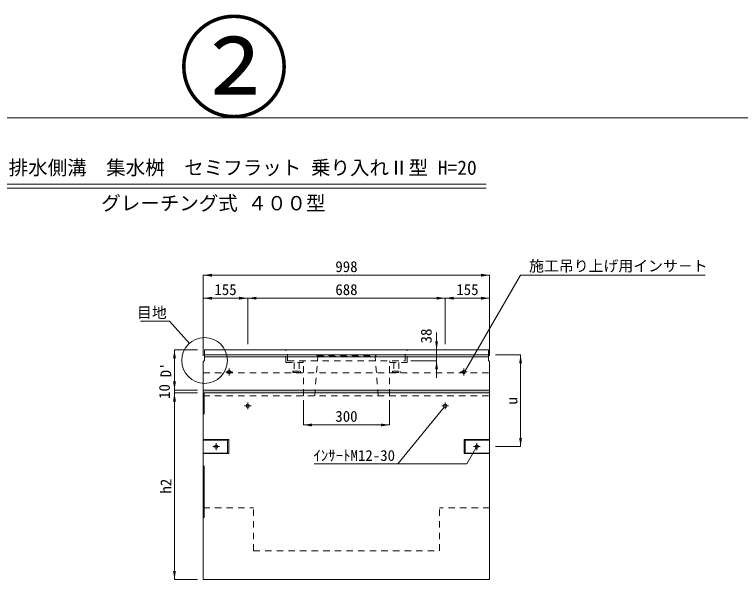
# Model space of a CAD drawing. Units: millimetres at full size. Extents: x -44570 to -19804, y 69050 to 91573.
# Drawn here: x -26760 to -24231, y 86507 to 88475 of the extents above; entities that cross this region are included whole.
import ezdxf
from ezdxf.enums import TextEntityAlignment as Align

# ---------------------------------------------------------------- set-up
doc = ezdxf.new("R2010")
doc.units = ezdxf.units.MM
doc.header["$LTSCALE"] = 30
for name, pattern in [('DASHED_SPACED', [12, 6, -6]), ('USER1', [1.35, 0.75, -0.6]), ('USER2', [28.575, 19.05, -3.175, 3.175, -3.175])]:
    doc.linetypes.add(name, pattern=pattern)
for name, color, linetype, lineweight in [('0_2', 7, 'Continuous', 20), ('側溝・本体', 7, 'Continuous', 20), ('寸法線', 7, 'Continuous', 9), ('本体', 2, 'Continuous', 9), ('枠', 5, 'Continuous', 5), ('ｲﾝｻｰﾄ', 3, 'USER1', 5), ('ｸﾞﾚｰﾁﾝｸﾞ', 7, 'Continuous', 5), ('ﾊｯﾁﾝｸﾞ', 7, 'Continuous', 5)]:
    doc.layers.add(name, color=color, linetype=linetype, lineweight=lineweight)
doc.layers.add('補助線', color=1, linetype='Continuous')
doc.styles.add('ＭＳ ゴシック', font='')
doc.styles.get('ＭＳ ゴシック').set_extended_font_data('MS Gothic')

# ---------------------------------------------------------------- blocks, each defined once
blk = doc.blocks.new('filled_arrow')
at = {"color": 0, "linetype": 'Continuous', "lineweight": -2}
blk.add_solid([(7.5, 1.25), (0, 0), (7.5, -1.25)], dxfattribs=at)

msp = doc.modelspace()

# ---------------------------------------------------------------- hatches: boundary and pattern name
at = {"layer": '寸法線'}
msp.add_hatch(color=256, dxfattribs=at).paths.add_polyline_path([(-25152.71, 86964.82), (-25153.68, 86963.65), (-25153.25, 86963.4)])
at = {"layer": 'ﾊｯﾁﾝｸﾞ'}
msp.add_hatch(color=8, dxfattribs=at).paths.add_polyline_path([(-25104.71, 87157.01), (-25104.71, 87167.01), (-26102.71, 87167.01), (-26102.71, 87157.01)])

# ---------------------------------------------------------------- linework, layer by layer
at = {"layer": '0_2'}
for p, q in [((-26999.52, 87884.9), (-25117.03, 87884.9)), ((-26999.52, 87869.9), (-25117.29, 87869.9))]:
    msp.add_line(p, q, dxfattribs=at)
at = {"layer": '0_2', "lineweight": 5}
msp.add_line((-26102.71, 86723.01), (-26099.71, 86723.01), dxfattribs=at)
at = {"layer": '側溝・本体', "linetype": 'DASHED_SPACED', "lineweight": 5}
msp.add_line((-26099.71, 86723.01), (-26099.71, 87157.01), dxfattribs=at)
at = {"layer": '寸法線'}
for p, q in [((-26102.71, 87567.01), (-25104.71, 87567.01)), ((-26102.71, 87286.02), (-26102.71, 87567.01)), ((-25104.71, 87286.02), (-25104.71, 87567.01)), ((-26102.71, 87487.01), (-25947.71, 87487.01)), ((-26102.71, 87286.02), (-26102.71, 87487.01)), ((-25947.71, 87487.01), (-25259.71, 87487.01)), ((-25947.71, 87327.01), (-25947.71, 87487.01)), ((-25947.71, 87327.01), (-25947.71, 87487.01)), ((-25259.71, 87487.01), (-25104.71, 87487.01)), ((-25259.71, 87327.01), (-25259.71, 87487.01)), ((-25259.71, 87327.01), (-25259.71, 87487.01)), ((-25104.71, 87286.02), (-25104.71, 87487.01)), ((-25289.67, 87209.02), (-25289.67, 87367.02)), ((-26203.02, 87307.01), (-26203.02, 87167.01)), ((-26122.71, 87307.01), (-26203.02, 87307.01)), ((-25379.71, 87307.02), (-25289.67, 87307.02)), ((-25084.71, 87290.01), (-24996.98, 87290.01)), ((-24996.98, 87290.01), (-24996.98, 86970.01)), ((-25379.71, 87269.02), (-25289.67, 87269.02)), ((-26203.02, 87227.01), (-26203.02, 87097.01)), ((-26122.71, 87167.01), (-26203.02, 87167.01)), ((-26122.71, 87167.01), (-26203.02, 87167.01)), ((-26203.02, 87157.01), (-26203.02, 86507.01)), ((-26122.71, 87157.01), (-26203.02, 87157.01)), ((-26122.71, 87157.01), (-26203.02, 87157.01)), ((-25753.71, 87132.02), (-25753.71, 87045.39)), ((-25453.71, 87132.02), (-25453.71, 87045.39)), ((-25753.71, 87045.39), (-25453.71, 87045.39)), ((-25084.71, 86970.01), (-24996.98, 86970.01)), ((-26122.71, 86507.01), (-26203.02, 86507.01))]:
    msp.add_line(p, q, dxfattribs=at)
at = {"layer": '寸法線', "linetype": 'USER2'}
for p, q in [((-26024.31, 87230.02), (-26001.11, 87230.02)), ((-26012.71, 87242.06), (-26012.71, 87217.98)), ((-25206.31, 87230.02), (-25183.11, 87230.02)), ((-25194.71, 87242.06), (-25194.71, 87217.98)), ((-25959.31, 87112.01), (-25936.11, 87112.01)), ((-25947.71, 87124.05), (-25947.71, 87099.97)), ((-25271.31, 87112.01), (-25248.11, 87112.01)), ((-25259.71, 87124.05), (-25259.71, 87099.97)), ((-26057.71, 86982.05), (-26057.71, 86957.97)), ((-25149.71, 86982.05), (-25149.71, 86957.97)), ((-26069.31, 86970.01), (-26046.11, 86970.01)), ((-25161.31, 86970.01), (-25138.11, 86970.01))]:
    msp.add_line(p, q, dxfattribs=at)
at = {"layer": '寸法線'}
for points in [[(-25190.12, 87233.88), (-24997.03, 87567.01), (-24353.22, 87567.01)], [(-26151.16, 87329.59), (-26219.98, 87407.01), (-26321.56, 87407.01)], [(-25263.5, 87107.37), (-25424.5, 86910.02), (-25715.72, 86910.02)], [(-25152.71, 86964.82), (-25184.75, 86910.02), (-25424.5, 86910.02)]]:
    msp.add_lwpolyline(points, dxfattribs=at)
msp.add_lwpolyline([(-25152.71, 86964.82), (-25153.68, 86963.65), (-25153.25, 86963.4)], close=True, dxfattribs=at)
msp.add_circle((-26098.21, 87270.02), 79.7, dxfattribs=at)
at = {"layer": '本体', "lineweight": 20}
for p, q in [((-26098.21, 87307.02), (-25109.21, 87307.02)), ((-26098.21, 87270.02), (-26098.21, 87307.02)), ((-25109.21, 87270.02), (-25109.21, 87307.02)), ((-26102.71, 87266.02), (-26098.21, 87270.02)), ((-26102.71, 86507.01), (-26102.71, 87266.02)), ((-25104.71, 87266.02), (-25109.21, 87270.02)), ((-25104.71, 86507.01), (-25104.71, 87266.02)), ((-26102.71, 86507.01), (-25104.71, 86507.01))]:
    msp.add_line(p, q, dxfattribs=at)
at = {"layer": '本体'}
for p, q in [((-26098.21, 87290.02), (-25109.21, 87290.02)), ((-26098.21, 87283.01), (-25109.21, 87283.01)), ((-26102.71, 87167.01), (-25104.71, 87167.01)), ((-26102.71, 87157.01), (-25104.71, 87157.01))]:
    msp.add_line(p, q, dxfattribs=at)
at = {"layer": '本体', "linetype": 'USER1'}
for p, q in [((-25714.22, 87147.02), (-25703.71, 87283.6)), ((-25706.72, 87286.87), (-25703.71, 87283.6)), ((-25706.72, 87286.87), (-25500.7, 87286.87)), ((-25703.71, 87283.6), (-25503.71, 87283.6)), ((-25500.7, 87286.87), (-25503.71, 87283.6)), ((-25493.2, 87147.02), (-25503.71, 87283.6)), ((-25753.71, 87147.02), (-25753.71, 87269.02)), ((-25453.71, 87147.02), (-25453.71, 87269.02)), ((-26102.71, 87227.02), (-25104.71, 87227.02)), ((-26102.71, 87147.02), (-25104.71, 87147.02)), ((-26102.71, 86757.01), (-25927.71, 86757.01)), ((-25927.71, 86607.01), (-25927.71, 86757.01)), ((-25104.71, 86757.01), (-25279.71, 86757.01)), ((-25279.71, 86607.01), (-25279.71, 86757.01)), ((-25927.71, 86607.01), (-25279.71, 86607.01))]:
    msp.add_line(p, q, dxfattribs=at)
at = {"layer": '本体', "color": 4, "lineweight": 5}
for p, q in [((-26102.71, 86994.51), (-26013.71, 86994.51)), ((-26102.71, 86992.51), (-26017.71, 86992.51)), ((-26017.71, 86992.51), (-26013.71, 86994.51)), ((-26017.71, 86992.51), (-26017.71, 86947.51)), ((-26013.71, 86994.51), (-26013.71, 86945.51)), ((-25104.71, 86994.51), (-25193.71, 86994.51)), ((-25189.71, 86992.51), (-25193.71, 86994.51)), ((-25193.71, 86994.51), (-25193.71, 86945.51)), ((-25104.71, 86992.51), (-25189.71, 86992.51)), ((-25189.71, 86992.51), (-25189.71, 86947.51)), ((-26017.71, 86947.51), (-26102.71, 86947.51)), ((-26013.71, 86945.51), (-26102.71, 86945.51)), ((-26017.71, 86947.51), (-26013.71, 86945.51)), ((-25189.71, 86947.51), (-25193.71, 86945.51)), ((-25193.71, 86945.51), (-25104.71, 86945.51)), ((-25189.71, 86947.51), (-25104.71, 86947.51))]:
    msp.add_line(p, q, dxfattribs=at)
at = {"layer": '枠', "lineweight": 20}
msp.add_line((-28795.67, 88115.96), (-23195.67, 88115.96), dxfattribs=at)
at = {"layer": 'ｲﾝｻｰﾄ'}
for p, q in [((-25785.97, 87263.02), (-25785.97, 87232.39)), ((-25768.47, 87263.02), (-25768.47, 87232.39)), ((-25438.97, 87263.02), (-25438.97, 87232.39)), ((-25421.47, 87263.02), (-25421.47, 87232.39)), ((-25790.34, 87232.39), (-25790.34, 87228.02)), ((-25790.34, 87232.39), (-25764.09, 87232.39)), ((-25764.09, 87232.39), (-25764.09, 87228.02)), ((-25443.34, 87232.39), (-25443.34, 87228.02)), ((-25443.34, 87232.39), (-25417.09, 87232.39)), ((-25417.09, 87232.39), (-25417.09, 87228.02)), ((-25790.34, 87228.02), (-25764.09, 87228.02)), ((-25443.34, 87228.02), (-25417.09, 87228.02))]:
    msp.add_line(p, q, dxfattribs=at)
at = {"layer": 'ｲﾝｻｰﾄ', "linetype": 'Continuous'}
for centre in [(-26012.71, 87230.02), (-25194.71, 87230.02), (-25947.71, 87112.01), (-25259.71, 87112.01), (-26057.71, 86970.01), (-25149.71, 86970.01)]:
    msp.add_circle(centre, 6, dxfattribs=at)
at = {"layer": 'ｸﾞﾚｰﾁﾝｸﾞ', "linetype": 'USER1', "lineweight": 9}
for p, q in [((-25814.71, 87263.02), (-25814.71, 87307.02)), ((-25808.71, 87269.02), (-25808.71, 87307.02)), ((-25398.71, 87269.02), (-25398.71, 87307.02)), ((-25392.71, 87263.02), (-25392.71, 87307.02)), ((-25814.71, 87263.02), (-25754.72, 87263.02)), ((-25808.71, 87269.02), (-25398.71, 87269.02)), ((-25754.72, 87269.02), (-25754.72, 87263.02)), ((-25452.72, 87269.02), (-25452.72, 87263.02)), ((-25452.72, 87263.02), (-25392.71, 87263.02))]:
    msp.add_line(p, q, dxfattribs=at)

# ---------------------------------------------------------------- block references
at = {"layer": '寸法線', "xscale": 4, "yscale": 4}
for p in [(-26102.71, 87567.01), (-26102.71, 87487.01), (-25947.71, 87487.01), (-25259.71, 87487.01), (-25753.71, 87045.39)]:
    msp.add_blockref('filled_arrow', p, dxfattribs=at)
at = {"layer": '寸法線'}
for p, xscale, yscale, rotation in [((-25104.71, 87567.01), 4, 4, 180), ((-25947.71, 87487.01), 4, 4, 180), ((-25259.71, 87487.01), 4, 4, 180), ((-25104.71, 87487.01), 4, 4, 180), ((-25289.67, 87307.02), 4, 4, 90), ((-26203.02, 87307.01), 4, 4, 270), ((-24996.98, 87290.01), 4, 4, 270), ((-25289.67, 87269.02), 4, 4, 270), ((-25190.12, 87233.88), 0.2, 0.2, 59.9), ((-26203.02, 87167.01), 4, 4, 90), ((-26203.02, 87167.01), 4, 4, 90), ((-26203.02, 87157.01), 4, 4, 270), ((-26203.02, 87157.01), 4, 4, 270), ((-25263.5, 87107.37), 0.2, 0.2, 230.8), ((-25453.71, 87045.39), 4, 4, 180), ((-24996.98, 86970.01), 4, 4, 90), ((-26203.02, 86507.01), 4, 4, 90)]:
    msp.add_blockref('filled_arrow', p, dxfattribs=dict(at, xscale=xscale, yscale=yscale, rotation=rotation))

# ---------------------------------------------------------------- texts
at = {"layer": '0_2', "style": 'ＭＳ ゴシック'}
for s, p in [('ＩＢＣ排水側溝\u3000集水桝\u3000セミフラット 乗り入れⅡ型 H=20', (-26067.33, 87941.88)), ('グレーチング式 ４００型', (-26067.33, 87818.14))]:
    msp.add_text(s, height=49.84, dxfattribs=at).set_placement(p, align=Align.MIDDLE_CENTER)
at = {"layer": '寸法線', "style": 'ＭＳ ゴシック'}
for s, p in [('998', (-25603.71, 87597.01)), ('155', (-26025.21, 87517.01)), ('688', (-25603.71, 87517.01)), ('155', (-25182.21, 87517.01)), ('300', (-25603.71, 87075.39))]:
    msp.add_text(s, height=37.98, dxfattribs=at).set_placement(p, align=Align.MIDDLE_CENTER)
msp.add_text('施工吊り上げ用インサ－ト', height=37.98, dxfattribs=at).set_placement((-24967.03, 87618.47), align=Align.TOP_LEFT)
for s, p in [('目地', (-26229.98, 87456.03)), ('ｲﾝｻｰﾄM12-30', (-25434.5, 86958.02))]:
    msp.add_text(s, height=37.98, dxfattribs=at).set_placement(p, align=Align.TOP_RIGHT)
for s, p in [('38', (-25325.81, 87355.34)), ("D'", (-26233.02, 87237.01)), ('10', (-26238.02, 87162.01)), ('u', (-25026.98, 87130.01)), ('h2', (-26233.02, 86832.01))]:
    msp.add_text(s, height=37.98, rotation=90, dxfattribs=at).set_placement(p, align=Align.MIDDLE_CENTER)
at = {"layer": '補助線', "style": 'ＭＳ ゴシック'}
msp.add_text('②', height=284.8, dxfattribs=at).set_placement((-25995.67, 88061.34), align=Align.BOTTOM_CENTER)

doc.saveas('drawing.dxf')
